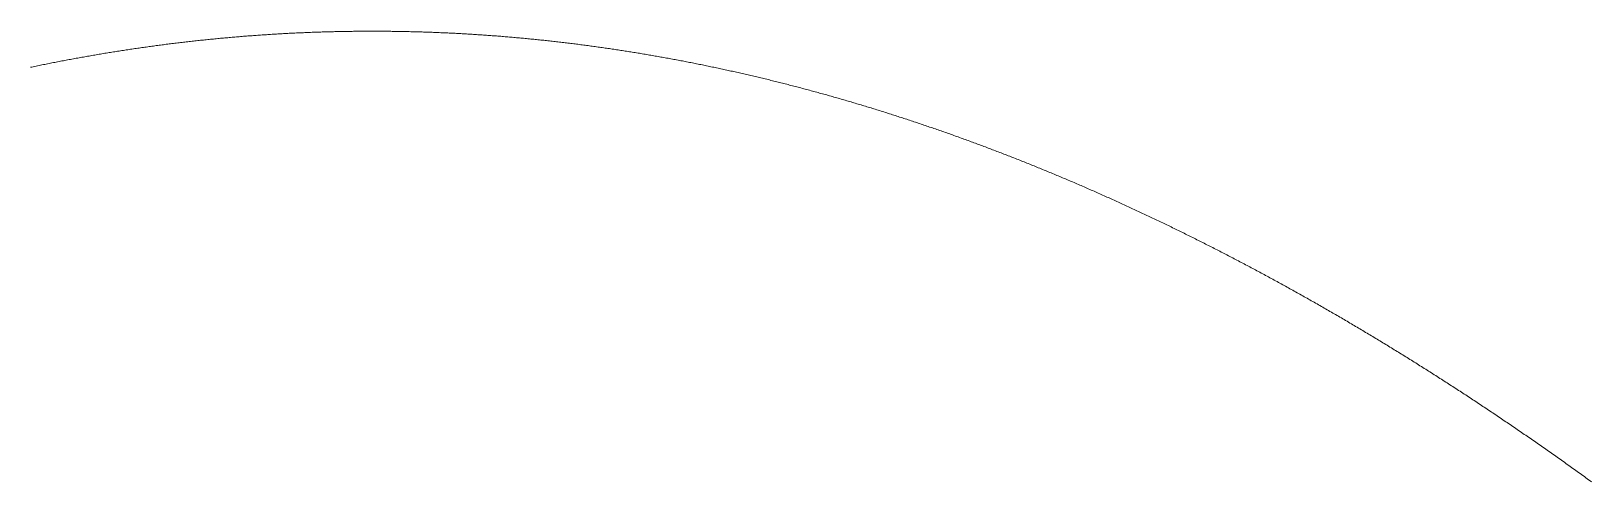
# Model space of a CAD drawing. Header units: millimetres. Extents: x 0 to 610, y 0 to 457.
# Drawn here: x 81.22 to 121.81, y 192.09 to 203.81 of the extents above; entities that cross this region are included whole.
import ezdxf

# ---------------------------------------------------------------- set-up
doc = ezdxf.new("R2010")
doc.units = ezdxf.units.MM
doc.header["$LTSCALE"] = 0.05
doc.layers.add('CUT', color=1, linetype='Continuous', lineweight=0)

msp = doc.modelspace()

# ---------------------------------------------------------------- linework, layer by layer
at = {"layer": 'CUT'}
for p, q in [((88.382, 203.775), (88.419, 203.777)), ((88.419, 203.777), (88.456, 203.778)), ((88.456, 203.778), (88.493, 203.78)), ((88.493, 203.78), (88.531, 203.781)), ((88.531, 203.781), (88.568, 203.783)), ((88.568, 203.783), (88.605, 203.784)), ((88.605, 203.784), (88.642, 203.785)), ((88.642, 203.785), (88.679, 203.787)), ((88.679, 203.787), (88.717, 203.788)), ((88.717, 203.788), (88.754, 203.789)), ((88.754, 203.789), (88.791, 203.79)), ((88.791, 203.79), (88.828, 203.791)), ((88.828, 203.791), (88.865, 203.792)), ((88.865, 203.792), (88.903, 203.793)), ((88.903, 203.793), (88.94, 203.794)), ((88.94, 203.794), (88.977, 203.795)), ((88.977, 203.795), (89.014, 203.796)), ((89.014, 203.796), (89.051, 203.797)), ((89.051, 203.797), (89.089, 203.798)), ((89.089, 203.798), (89.126, 203.799)), ((89.126, 203.799), (89.163, 203.8)), ((89.163, 203.8), (89.2, 203.801)), ((89.2, 203.801), (89.237, 203.802)), ((89.237, 203.802), (89.275, 203.802)), ((89.275, 203.802), (89.312, 203.803)), ((89.312, 203.803), (89.349, 203.804)), ((89.349, 203.804), (89.386, 203.804)), ((89.386, 203.804), (89.424, 203.805)), ((89.424, 203.805), (89.461, 203.806)), ((89.461, 203.806), (89.498, 203.806)), ((89.498, 203.806), (89.535, 203.807)), ((89.535, 203.807), (89.572, 203.807)), ((89.572, 203.807), (89.61, 203.808)), ((89.61, 203.808), (89.647, 203.808)), ((89.647, 203.808), (89.684, 203.808)), ((89.684, 203.808), (89.721, 203.809)), ((89.721, 203.809), (89.758, 203.809)), ((89.758, 203.809), (89.796, 203.809)), ((89.796, 203.809), (89.833, 203.81)), ((89.833, 203.81), (89.87, 203.81)), ((89.87, 203.81), (89.907, 203.81)), ((89.907, 203.81), (89.944, 203.81)), ((89.944, 203.81), (89.982, 203.81)), ((89.982, 203.81), (90.019, 203.81)), ((90.019, 203.81), (90.056, 203.81)), ((90.056, 203.81), (90.093, 203.81)), ((90.093, 203.81), (90.13, 203.81)), ((90.13, 203.81), (90.168, 203.81)), ((90.168, 203.81), (90.205, 203.81)), ((90.205, 203.81), (90.242, 203.81)), ((90.242, 203.81), (90.279, 203.81)), ((90.279, 203.81), (90.316, 203.81)), ((90.316, 203.81), (90.354, 203.81)), ((90.354, 203.81), (90.391, 203.809)), ((90.391, 203.809), (90.428, 203.809)), ((90.428, 203.809), (90.465, 203.809)), ((90.465, 203.809), (90.503, 203.808)), ((90.503, 203.808), (90.54, 203.808)), ((90.54, 203.808), (90.577, 203.808)), ((90.577, 203.808), (90.614, 203.807)), ((90.614, 203.807), (90.651, 203.807)), ((90.651, 203.807), (90.689, 203.806)), ((90.689, 203.806), (90.726, 203.806)), ((90.726, 203.806), (90.763, 203.805)), ((90.763, 203.805), (90.8, 203.804)), ((90.8, 203.804), (90.837, 203.804)), ((90.837, 203.804), (90.875, 203.803)), ((90.875, 203.803), (90.912, 203.802)), ((90.912, 203.802), (90.949, 203.802)), ((90.949, 203.802), (90.986, 203.801)), ((90.986, 203.801), (91.023, 203.8)), ((91.023, 203.8), (91.061, 203.799)), ((91.061, 203.799), (91.098, 203.798)), ((91.098, 203.798), (91.135, 203.797)), ((91.135, 203.797), (91.172, 203.796)), ((91.172, 203.796), (91.209, 203.795)), ((91.209, 203.795), (91.247, 203.794)), ((91.247, 203.794), (91.284, 203.793)), ((91.284, 203.793), (91.321, 203.792)), ((91.321, 203.792), (91.358, 203.791)), ((91.358, 203.791), (91.395, 203.79)), ((91.395, 203.79), (91.433, 203.789)), ((91.433, 203.789), (91.47, 203.788)), ((91.47, 203.788), (91.507, 203.787)), ((91.507, 203.787), (91.544, 203.785)), ((91.544, 203.785), (91.582, 203.784)), ((91.582, 203.784), (91.619, 203.783)), ((91.619, 203.783), (91.656, 203.781)), ((91.656, 203.781), (91.693, 203.78)), ((91.693, 203.78), (91.73, 203.778)), ((91.73, 203.778), (91.768, 203.777)), ((91.768, 203.777), (91.805, 203.775)), ((83.991, 203.368), (84.028, 203.373)), ((84.028, 203.373), (84.066, 203.378)), ((84.066, 203.378), (84.103, 203.384)), ((84.103, 203.384), (84.14, 203.389)), ((84.14, 203.389), (84.177, 203.394)), ((84.177, 203.394), (84.215, 203.399)), ((84.215, 203.399), (84.252, 203.405)), ((84.252, 203.405), (84.289, 203.41)), ((84.289, 203.41), (84.326, 203.415)), ((84.326, 203.415), (84.363, 203.42)), ((84.363, 203.42), (84.401, 203.425)), ((84.401, 203.425), (84.438, 203.43)), ((84.438, 203.43), (84.475, 203.435)), ((84.475, 203.435), (84.512, 203.44)), ((84.512, 203.44), (84.549, 203.445)), ((84.549, 203.445), (84.587, 203.45)), ((84.587, 203.45), (84.624, 203.455)), ((84.624, 203.455), (84.661, 203.459)), ((84.661, 203.459), (84.698, 203.464)), ((84.698, 203.464), (84.735, 203.469)), ((84.735, 203.469), (84.773, 203.474)), ((84.773, 203.474), (84.81, 203.478)), ((84.81, 203.478), (84.847, 203.483)), ((84.847, 203.483), (84.884, 203.488)), ((84.884, 203.488), (84.921, 203.492)), ((84.921, 203.492), (84.959, 203.497)), ((84.959, 203.497), (84.996, 203.501)), ((84.996, 203.501), (85.033, 203.506)), ((85.033, 203.506), (85.07, 203.51)), ((85.07, 203.51), (85.107, 203.515)), ((85.107, 203.515), (85.145, 203.519)), ((85.145, 203.519), (85.182, 203.523)), ((85.182, 203.523), (85.219, 203.528)), ((85.219, 203.528), (85.256, 203.532)), ((85.256, 203.532), (85.294, 203.536)), ((85.294, 203.536), (85.331, 203.541)), ((85.331, 203.541), (85.368, 203.545)), ((85.368, 203.545), (85.405, 203.549)), ((85.405, 203.549), (85.442, 203.553)), ((85.442, 203.553), (85.48, 203.557)), ((85.48, 203.557), (85.517, 203.561)), ((85.517, 203.561), (85.554, 203.565)), ((85.554, 203.565), (85.591, 203.569)), ((85.591, 203.569), (85.628, 203.573)), ((85.628, 203.573), (85.666, 203.577)), ((85.666, 203.577), (85.703, 203.581)), ((85.703, 203.581), (85.74, 203.585)), ((85.74, 203.585), (85.777, 203.589)), ((85.777, 203.589), (85.814, 203.593)), ((85.814, 203.593), (85.852, 203.596)), ((85.852, 203.596), (85.889, 203.6)), ((85.889, 203.6), (85.926, 203.604)), ((85.926, 203.604), (85.963, 203.607)), ((85.963, 203.607), (86, 203.611)), ((86, 203.611), (86.038, 203.615)), ((86.038, 203.615), (86.075, 203.618)), ((86.075, 203.618), (86.112, 203.622)), ((86.112, 203.622), (86.149, 203.625)), ((86.149, 203.625), (86.187, 203.629)), ((86.187, 203.629), (86.224, 203.632)), ((86.224, 203.632), (86.261, 203.636)), ((86.261, 203.636), (86.298, 203.639)), ((86.298, 203.639), (86.335, 203.642)), ((86.335, 203.642), (86.373, 203.646)), ((86.373, 203.646), (86.41, 203.649)), ((86.41, 203.649), (86.447, 203.652)), ((86.447, 203.652), (86.484, 203.655)), ((86.484, 203.655), (86.521, 203.659)), ((86.521, 203.659), (86.559, 203.662)), ((86.559, 203.662), (86.596, 203.665)), ((86.596, 203.665), (86.633, 203.668)), ((86.633, 203.668), (86.67, 203.671)), ((86.67, 203.671), (86.707, 203.674)), ((86.707, 203.674), (86.745, 203.677)), ((86.745, 203.677), (86.782, 203.68)), ((86.782, 203.68), (86.819, 203.683)), ((86.819, 203.683), (86.856, 203.686)), ((86.856, 203.686), (86.893, 203.689)), ((86.893, 203.689), (86.931, 203.691)), ((86.931, 203.691), (86.968, 203.694)), ((86.968, 203.694), (87.005, 203.697)), ((87.005, 203.697), (87.042, 203.7)), ((87.042, 203.7), (87.079, 203.702)), ((87.079, 203.702), (87.117, 203.705)), ((87.117, 203.705), (87.154, 203.708)), ((87.154, 203.708), (87.191, 203.71)), ((87.191, 203.71), (87.228, 203.713)), ((87.228, 203.713), (87.266, 203.715)), ((87.266, 203.715), (87.303, 203.718)), ((87.303, 203.718), (87.34, 203.72)), ((87.34, 203.72), (87.377, 203.723)), ((87.377, 203.723), (87.414, 203.725)), ((87.414, 203.725), (87.452, 203.727)), ((87.452, 203.727), (87.489, 203.73)), ((87.489, 203.73), (87.526, 203.732)), ((87.526, 203.732), (87.563, 203.734)), ((87.563, 203.734), (87.6, 203.736)), ((87.6, 203.736), (87.638, 203.739)), ((87.638, 203.739), (87.675, 203.741)), ((87.675, 203.741), (87.712, 203.743)), ((87.712, 203.743), (87.749, 203.745)), ((87.749, 203.745), (87.786, 203.747)), ((87.786, 203.747), (87.824, 203.749)), ((87.824, 203.749), (87.861, 203.751)), ((87.861, 203.751), (87.898, 203.753)), ((87.898, 203.753), (87.935, 203.755)), ((87.935, 203.755), (87.972, 203.757)), ((87.972, 203.757), (88.01, 203.759)), ((88.01, 203.759), (88.047, 203.76)), ((88.047, 203.76), (88.084, 203.762)), ((88.084, 203.762), (88.121, 203.764)), ((88.121, 203.764), (88.158, 203.766)), ((88.158, 203.766), (88.196, 203.767)), ((88.196, 203.767), (88.233, 203.769)), ((88.233, 203.769), (88.27, 203.771)), ((88.27, 203.771), (88.307, 203.772)), ((88.307, 203.772), (88.345, 203.774)), ((88.345, 203.774), (88.382, 203.775)), ((91.805, 203.775), (91.842, 203.774)), ((91.842, 203.774), (91.879, 203.772)), ((91.879, 203.772), (91.916, 203.771)), ((91.916, 203.771), (91.954, 203.769)), ((91.954, 203.769), (91.991, 203.767)), ((91.991, 203.767), (92.028, 203.766)), ((92.028, 203.766), (92.065, 203.764)), ((92.065, 203.764), (92.102, 203.762)), ((92.102, 203.762), (92.14, 203.76)), ((92.14, 203.76), (92.177, 203.759)), ((92.177, 203.759), (92.214, 203.757)), ((92.214, 203.757), (92.251, 203.755)), ((92.251, 203.755), (92.288, 203.753)), ((92.288, 203.753), (92.326, 203.751)), ((92.326, 203.751), (92.363, 203.749)), ((92.363, 203.749), (92.4, 203.747)), ((92.4, 203.747), (92.437, 203.745)), ((92.437, 203.745), (92.474, 203.743)), ((92.474, 203.743), (92.512, 203.741)), ((92.512, 203.741), (92.549, 203.739)), ((92.549, 203.739), (92.586, 203.736)), ((92.586, 203.736), (92.623, 203.734)), ((92.623, 203.734), (92.661, 203.732)), ((92.661, 203.732), (92.698, 203.73)), ((92.698, 203.73), (92.735, 203.727)), ((92.735, 203.727), (92.772, 203.725)), ((92.772, 203.725), (92.809, 203.723)), ((92.809, 203.723), (92.847, 203.72)), ((92.847, 203.72), (92.884, 203.718)), ((92.884, 203.718), (92.921, 203.715)), ((92.921, 203.715), (92.958, 203.713)), ((92.958, 203.713), (92.995, 203.71)), ((92.995, 203.71), (93.033, 203.708)), ((93.033, 203.708), (93.07, 203.705)), ((93.07, 203.705), (93.107, 203.702)), ((93.107, 203.702), (93.144, 203.7)), ((93.144, 203.7), (93.181, 203.697)), ((93.181, 203.697), (93.219, 203.694)), ((93.219, 203.694), (93.256, 203.691)), ((93.256, 203.691), (93.293, 203.689)), ((93.293, 203.689), (93.33, 203.686)), ((93.33, 203.686), (93.367, 203.683)), ((93.367, 203.683), (93.405, 203.68)), ((93.405, 203.68), (93.442, 203.677)), ((93.442, 203.677), (93.479, 203.674)), ((93.479, 203.674), (93.516, 203.671)), ((93.516, 203.671), (93.553, 203.668)), ((93.553, 203.668), (93.591, 203.665)), ((93.591, 203.665), (93.628, 203.662)), ((93.628, 203.662), (93.665, 203.659)), ((93.665, 203.659), (93.702, 203.655)), ((93.702, 203.655), (93.74, 203.652)), ((93.74, 203.652), (93.777, 203.649)), ((93.777, 203.649), (93.814, 203.646)), ((93.814, 203.646), (93.851, 203.642)), ((93.851, 203.642), (93.888, 203.639)), ((93.888, 203.639), (93.926, 203.636)), ((93.926, 203.636), (93.963, 203.632)), ((93.963, 203.632), (94, 203.629)), ((94, 203.629), (94.037, 203.625)), ((94.037, 203.625), (94.074, 203.622)), ((94.074, 203.622), (94.112, 203.618)), ((94.112, 203.618), (94.149, 203.615)), ((94.149, 203.615), (94.186, 203.611)), ((94.186, 203.611), (94.223, 203.607)), ((94.223, 203.607), (94.26, 203.604)), ((94.26, 203.604), (94.298, 203.6)), ((94.298, 203.6), (94.335, 203.596)), ((94.335, 203.596), (94.372, 203.593)), ((94.372, 203.593), (94.409, 203.589)), ((94.409, 203.589), (94.446, 203.585)), ((94.446, 203.585), (94.484, 203.581)), ((94.484, 203.581), (94.521, 203.577)), ((94.521, 203.577), (94.558, 203.573)), ((94.558, 203.573), (94.595, 203.569)), ((94.595, 203.569), (94.632, 203.565)), ((94.632, 203.565), (94.67, 203.561)), ((94.67, 203.561), (94.707, 203.557)), ((94.707, 203.557), (94.744, 203.553)), ((94.744, 203.553), (94.781, 203.549)), ((94.781, 203.549), (94.819, 203.545)), ((94.819, 203.545), (94.856, 203.541)), ((94.856, 203.541), (94.893, 203.536)), ((94.893, 203.536), (94.93, 203.532)), ((94.93, 203.532), (94.967, 203.528)), ((94.967, 203.528), (95.005, 203.523)), ((95.005, 203.523), (95.042, 203.519)), ((95.042, 203.519), (95.079, 203.515)), ((95.079, 203.515), (95.116, 203.51)), ((95.116, 203.51), (95.153, 203.506)), ((95.153, 203.506), (95.191, 203.501)), ((95.191, 203.501), (95.228, 203.497)), ((95.228, 203.497), (95.265, 203.492)), ((95.265, 203.492), (95.302, 203.488)), ((95.302, 203.488), (95.339, 203.483)), ((95.339, 203.483), (95.377, 203.478)), ((95.377, 203.478), (95.414, 203.474)), ((95.414, 203.474), (95.451, 203.469)), ((95.451, 203.469), (95.488, 203.464)), ((95.488, 203.464), (95.525, 203.459)), ((95.525, 203.459), (95.563, 203.455)), ((95.563, 203.455), (95.6, 203.45)), ((95.6, 203.45), (95.637, 203.445)), ((95.637, 203.445), (95.674, 203.44)), ((95.674, 203.44), (95.712, 203.435)), ((95.712, 203.435), (95.749, 203.43)), ((95.749, 203.43), (95.786, 203.425)), ((95.786, 203.425), (95.823, 203.42)), ((95.823, 203.42), (95.86, 203.415)), ((95.86, 203.415), (95.898, 203.41)), ((95.898, 203.41), (95.935, 203.405)), ((95.935, 203.405), (95.972, 203.399)), ((95.972, 203.399), (96.009, 203.394)), ((96.009, 203.394), (96.046, 203.389)), ((96.046, 203.389), (96.084, 203.384)), ((96.084, 203.384), (96.121, 203.378)), ((96.121, 203.378), (96.158, 203.373)), ((96.158, 203.373), (96.195, 203.368)), ((81.647, 202.963), (81.684, 202.971)), ((81.684, 202.971), (81.722, 202.978)), ((81.722, 202.978), (81.759, 202.985)), ((81.759, 202.985), (81.796, 202.993)), ((81.796, 202.993), (81.833, 203)), ((81.833, 203), (81.87, 203.007)), ((81.87, 203.007), (81.908, 203.014)), ((81.908, 203.014), (81.945, 203.022)), ((81.945, 203.022), (81.982, 203.029)), ((81.982, 203.029), (82.019, 203.036)), ((82.019, 203.036), (82.057, 203.043)), ((82.057, 203.043), (82.094, 203.05)), ((82.094, 203.05), (82.131, 203.057)), ((82.131, 203.057), (82.168, 203.064)), ((82.168, 203.064), (82.205, 203.071)), ((82.205, 203.071), (82.243, 203.078)), ((82.243, 203.078), (82.28, 203.085)), ((82.28, 203.085), (82.317, 203.092)), ((82.317, 203.092), (82.354, 203.099)), ((82.354, 203.099), (82.391, 203.106)), ((82.391, 203.106), (82.429, 203.112)), ((82.429, 203.112), (82.466, 203.119)), ((82.466, 203.119), (82.503, 203.126)), ((82.503, 203.126), (82.54, 203.133)), ((82.54, 203.133), (82.577, 203.139)), ((82.577, 203.139), (82.615, 203.146)), ((82.615, 203.146), (82.652, 203.152)), ((82.652, 203.152), (82.689, 203.159)), ((82.689, 203.159), (82.726, 203.165)), ((82.726, 203.165), (82.763, 203.172)), ((82.763, 203.172), (82.801, 203.178)), ((82.801, 203.178), (82.838, 203.185)), ((82.838, 203.185), (82.875, 203.191)), ((82.875, 203.191), (82.912, 203.198)), ((82.912, 203.198), (82.949, 203.204)), ((82.949, 203.204), (82.987, 203.21)), ((82.987, 203.21), (83.024, 203.216)), ((83.024, 203.216), (83.061, 203.223)), ((83.061, 203.223), (83.098, 203.229)), ((83.098, 203.229), (83.136, 203.235)), ((83.136, 203.235), (83.173, 203.241)), ((83.173, 203.241), (83.21, 203.247)), ((83.21, 203.247), (83.247, 203.253)), ((83.247, 203.253), (83.284, 203.259)), ((83.284, 203.259), (83.322, 203.265)), ((83.322, 203.265), (83.359, 203.271)), ((83.359, 203.271), (83.396, 203.277)), ((83.396, 203.277), (83.433, 203.283)), ((83.433, 203.283), (83.47, 203.289)), ((83.47, 203.289), (83.508, 203.295)), ((83.508, 203.295), (83.545, 203.301)), ((83.545, 203.301), (83.582, 203.306)), ((83.582, 203.306), (83.619, 203.312)), ((83.619, 203.312), (83.656, 203.318)), ((83.656, 203.318), (83.694, 203.324)), ((83.694, 203.324), (83.731, 203.329)), ((83.731, 203.329), (83.768, 203.335)), ((83.768, 203.335), (83.805, 203.34)), ((83.805, 203.34), (83.842, 203.346)), ((83.842, 203.346), (83.88, 203.351)), ((83.88, 203.351), (83.917, 203.357)), ((83.917, 203.357), (83.954, 203.362)), ((83.954, 203.362), (83.991, 203.368)), ((96.195, 203.368), (96.232, 203.362)), ((96.232, 203.362), (96.27, 203.357)), ((96.27, 203.357), (96.307, 203.351)), ((96.307, 203.351), (96.344, 203.346)), ((96.344, 203.346), (96.381, 203.34)), ((96.381, 203.34), (96.418, 203.335)), ((96.418, 203.335), (96.456, 203.329)), ((96.456, 203.329), (96.493, 203.324)), ((96.493, 203.324), (96.53, 203.318)), ((96.53, 203.318), (96.567, 203.312)), ((96.567, 203.312), (96.604, 203.306)), ((96.604, 203.306), (96.642, 203.301)), ((96.642, 203.301), (96.679, 203.295)), ((96.679, 203.295), (96.716, 203.289)), ((96.716, 203.289), (96.753, 203.283)), ((96.753, 203.283), (96.791, 203.277)), ((96.791, 203.277), (96.828, 203.271)), ((96.828, 203.271), (96.865, 203.265)), ((96.865, 203.265), (96.902, 203.259)), ((96.902, 203.259), (96.939, 203.253)), ((96.939, 203.253), (96.977, 203.247)), ((96.977, 203.247), (97.014, 203.241)), ((97.014, 203.241), (97.051, 203.235)), ((97.051, 203.235), (97.088, 203.229)), ((97.088, 203.229), (97.125, 203.223)), ((97.125, 203.223), (97.163, 203.216)), ((97.163, 203.216), (97.2, 203.21)), ((97.2, 203.21), (97.237, 203.204)), ((97.237, 203.204), (97.274, 203.198)), ((97.274, 203.198), (97.311, 203.191)), ((97.311, 203.191), (97.349, 203.185)), ((97.349, 203.185), (97.386, 203.178)), ((97.386, 203.178), (97.423, 203.172)), ((97.423, 203.172), (97.46, 203.165)), ((97.46, 203.165), (97.497, 203.159)), ((97.497, 203.159), (97.535, 203.152)), ((97.535, 203.152), (97.572, 203.146)), ((97.572, 203.146), (97.609, 203.139)), ((97.609, 203.139), (97.646, 203.133)), ((97.646, 203.133), (97.683, 203.126)), ((97.683, 203.126), (97.721, 203.119)), ((97.721, 203.119), (97.758, 203.112)), ((97.758, 203.112), (97.795, 203.106)), ((97.795, 203.106), (97.832, 203.099)), ((97.832, 203.099), (97.87, 203.092)), ((97.87, 203.092), (97.907, 203.085)), ((97.907, 203.085), (97.944, 203.078)), ((97.944, 203.078), (97.981, 203.071)), ((97.981, 203.071), (98.018, 203.064)), ((98.018, 203.064), (98.056, 203.057)), ((98.056, 203.057), (98.093, 203.05)), ((98.093, 203.05), (98.13, 203.043)), ((98.13, 203.043), (98.167, 203.036)), ((98.167, 203.036), (98.204, 203.029)), ((98.204, 203.029), (98.242, 203.022)), ((98.242, 203.022), (98.279, 203.014)), ((98.279, 203.014), (98.316, 203.007)), ((98.316, 203.007), (98.353, 203)), ((98.353, 203), (98.39, 202.993)), ((98.39, 202.993), (98.428, 202.985)), ((98.428, 202.985), (98.465, 202.978)), ((98.465, 202.978), (98.502, 202.971)), ((98.502, 202.971), (98.539, 202.963)), ((81.201, 202.871), (81.238, 202.879)), ((81.238, 202.879), (81.275, 202.887)), ((81.275, 202.887), (81.312, 202.895)), ((81.312, 202.895), (81.35, 202.902)), ((81.35, 202.902), (81.387, 202.91)), ((81.387, 202.91), (81.424, 202.918)), ((81.424, 202.918), (81.461, 202.925)), ((81.461, 202.925), (81.498, 202.933)), ((81.498, 202.933), (81.536, 202.941)), ((81.536, 202.941), (81.573, 202.948)), ((81.573, 202.948), (81.61, 202.956)), ((81.61, 202.956), (81.647, 202.963)), ((98.539, 202.963), (98.576, 202.956)), ((98.576, 202.956), (98.614, 202.948)), ((98.614, 202.948), (98.651, 202.941)), ((98.651, 202.941), (98.688, 202.933)), ((98.688, 202.933), (98.725, 202.925)), ((98.725, 202.925), (98.762, 202.918)), ((98.762, 202.918), (98.8, 202.91)), ((98.8, 202.91), (98.837, 202.902)), ((98.837, 202.902), (98.874, 202.895)), ((98.874, 202.895), (98.911, 202.887)), ((98.911, 202.887), (98.949, 202.879)), ((98.949, 202.879), (98.986, 202.871)), ((98.986, 202.871), (99.023, 202.863)), ((99.023, 202.863), (99.06, 202.856)), ((99.06, 202.856), (99.097, 202.848)), ((99.097, 202.848), (99.135, 202.84)), ((99.135, 202.84), (99.172, 202.832)), ((99.172, 202.832), (99.209, 202.824)), ((99.209, 202.824), (99.246, 202.816)), ((99.246, 202.816), (99.283, 202.808)), ((99.283, 202.808), (99.321, 202.799)), ((99.321, 202.799), (99.358, 202.791)), ((99.358, 202.791), (99.395, 202.783)), ((99.395, 202.783), (99.432, 202.775)), ((99.432, 202.775), (99.469, 202.767)), ((99.469, 202.767), (99.507, 202.758)), ((99.507, 202.758), (99.544, 202.75)), ((99.544, 202.75), (99.581, 202.742)), ((99.581, 202.742), (99.618, 202.733)), ((99.618, 202.733), (99.655, 202.725)), ((99.655, 202.725), (99.693, 202.716)), ((99.693, 202.716), (99.73, 202.708)), ((99.73, 202.708), (99.767, 202.699)), ((99.767, 202.699), (99.804, 202.691)), ((99.804, 202.691), (99.841, 202.682)), ((99.841, 202.682), (99.879, 202.674)), ((99.879, 202.674), (99.916, 202.665)), ((99.916, 202.665), (99.953, 202.656)), ((99.953, 202.656), (99.99, 202.648)), ((99.99, 202.648), (100.028, 202.639)), ((100.028, 202.639), (100.065, 202.63)), ((100.065, 202.63), (100.102, 202.621)), ((100.102, 202.621), (100.139, 202.613)), ((100.139, 202.613), (100.176, 202.604)), ((100.176, 202.604), (100.214, 202.595)), ((100.214, 202.595), (100.251, 202.586)), ((100.251, 202.586), (100.288, 202.577)), ((100.288, 202.577), (100.325, 202.568)), ((100.325, 202.568), (100.362, 202.559)), ((100.362, 202.559), (100.4, 202.55)), ((100.4, 202.55), (100.437, 202.541)), ((100.437, 202.541), (100.474, 202.532)), ((100.474, 202.532), (100.511, 202.523)), ((100.511, 202.523), (100.548, 202.513)), ((100.548, 202.513), (100.586, 202.504)), ((100.586, 202.504), (100.623, 202.495)), ((100.623, 202.495), (100.66, 202.486)), ((100.66, 202.486), (100.697, 202.476)), ((100.697, 202.476), (100.734, 202.467)), ((100.734, 202.467), (100.772, 202.458)), ((100.772, 202.458), (100.809, 202.448)), ((100.809, 202.448), (100.846, 202.439)), ((100.846, 202.439), (100.883, 202.429)), ((100.883, 202.429), (100.92, 202.42)), ((100.92, 202.42), (100.958, 202.41)), ((100.958, 202.41), (100.995, 202.401)), ((100.995, 202.401), (101.032, 202.391)), ((101.032, 202.391), (101.069, 202.381)), ((101.069, 202.381), (101.107, 202.372)), ((101.107, 202.372), (101.144, 202.362)), ((101.144, 202.362), (101.181, 202.352)), ((101.181, 202.352), (101.218, 202.342)), ((101.218, 202.342), (101.255, 202.333)), ((101.255, 202.333), (101.293, 202.323)), ((101.293, 202.323), (101.33, 202.313)), ((101.33, 202.313), (101.367, 202.303)), ((101.367, 202.303), (101.404, 202.293)), ((101.404, 202.293), (101.441, 202.283)), ((101.441, 202.283), (101.479, 202.273)), ((101.479, 202.273), (101.516, 202.263)), ((101.516, 202.263), (101.553, 202.253)), ((101.553, 202.253), (101.59, 202.243)), ((101.59, 202.243), (101.627, 202.233)), ((101.627, 202.233), (101.665, 202.223)), ((101.665, 202.223), (101.702, 202.212)), ((101.702, 202.212), (101.739, 202.202)), ((101.739, 202.202), (101.776, 202.192)), ((101.776, 202.192), (101.813, 202.182)), ((101.813, 202.182), (101.851, 202.171)), ((101.851, 202.171), (101.888, 202.161)), ((101.888, 202.161), (101.925, 202.151)), ((101.925, 202.151), (101.962, 202.14)), ((101.962, 202.14), (101.999, 202.13)), ((101.999, 202.13), (102.037, 202.119)), ((102.037, 202.119), (102.074, 202.109)), ((102.074, 202.109), (102.111, 202.098)), ((102.111, 202.098), (102.148, 202.088)), ((102.148, 202.088), (102.186, 202.077)), ((102.186, 202.077), (102.223, 202.066)), ((102.223, 202.066), (102.26, 202.056)), ((102.26, 202.056), (102.297, 202.045)), ((102.297, 202.045), (102.334, 202.034)), ((102.334, 202.034), (102.372, 202.023)), ((102.372, 202.023), (102.409, 202.013)), ((102.409, 202.013), (102.446, 202.002)), ((102.446, 202.002), (102.483, 201.991)), ((102.483, 201.991), (102.52, 201.98)), ((102.52, 201.98), (102.558, 201.969)), ((102.558, 201.969), (102.595, 201.958)), ((102.595, 201.958), (102.632, 201.947)), ((102.632, 201.947), (102.669, 201.936)), ((102.669, 201.936), (102.706, 201.925)), ((102.706, 201.925), (102.744, 201.914)), ((102.744, 201.914), (102.781, 201.903)), ((102.781, 201.903), (102.818, 201.892)), ((102.818, 201.892), (102.855, 201.88)), ((102.855, 201.88), (102.892, 201.869)), ((102.892, 201.869), (102.93, 201.858)), ((102.93, 201.858), (102.967, 201.847)), ((102.967, 201.847), (103.004, 201.835)), ((103.004, 201.835), (103.041, 201.824)), ((103.041, 201.824), (103.078, 201.813)), ((103.078, 201.813), (103.116, 201.801)), ((103.116, 201.801), (103.153, 201.79)), ((103.153, 201.79), (103.19, 201.778)), ((103.19, 201.778), (103.227, 201.767)), ((103.227, 201.767), (103.265, 201.755)), ((103.265, 201.755), (103.302, 201.744)), ((103.302, 201.744), (103.339, 201.732)), ((103.339, 201.732), (103.376, 201.72)), ((103.376, 201.72), (103.413, 201.709)), ((103.413, 201.709), (103.451, 201.697)), ((103.451, 201.697), (103.488, 201.685)), ((103.488, 201.685), (103.525, 201.673)), ((103.525, 201.673), (103.562, 201.662)), ((103.562, 201.662), (103.599, 201.65)), ((103.599, 201.65), (103.637, 201.638)), ((103.637, 201.638), (103.674, 201.626)), ((103.674, 201.626), (103.711, 201.614)), ((103.711, 201.614), (103.748, 201.602)), ((103.748, 201.602), (103.785, 201.59)), ((103.785, 201.59), (103.823, 201.578)), ((103.823, 201.578), (103.86, 201.566)), ((103.86, 201.566), (103.897, 201.554)), ((103.897, 201.554), (103.934, 201.542)), ((103.934, 201.542), (103.971, 201.53)), ((103.971, 201.53), (104.009, 201.518)), ((104.009, 201.518), (104.046, 201.505)), ((104.046, 201.505), (104.083, 201.493)), ((104.083, 201.493), (104.12, 201.481)), ((104.12, 201.481), (104.157, 201.468)), ((104.157, 201.468), (104.195, 201.456)), ((104.195, 201.456), (104.232, 201.444)), ((104.232, 201.444), (104.269, 201.431)), ((104.269, 201.431), (104.306, 201.419)), ((104.306, 201.419), (104.344, 201.406)), ((104.344, 201.406), (104.381, 201.394)), ((104.381, 201.394), (104.418, 201.381)), ((104.418, 201.381), (104.455, 201.369)), ((104.455, 201.369), (104.492, 201.356)), ((104.492, 201.356), (104.53, 201.344)), ((104.53, 201.344), (104.567, 201.331)), ((104.567, 201.331), (104.604, 201.318)), ((104.604, 201.318), (104.641, 201.305)), ((104.641, 201.305), (104.678, 201.293)), ((104.678, 201.293), (104.716, 201.28)), ((104.716, 201.28), (104.753, 201.267)), ((104.753, 201.267), (104.79, 201.254)), ((104.79, 201.254), (104.827, 201.241)), ((104.827, 201.241), (104.864, 201.228)), ((104.864, 201.228), (104.902, 201.215)), ((104.902, 201.215), (104.939, 201.202)), ((104.939, 201.202), (104.976, 201.189)), ((104.976, 201.189), (105.013, 201.176)), ((105.013, 201.176), (105.05, 201.163)), ((105.05, 201.163), (105.088, 201.15)), ((105.088, 201.15), (105.125, 201.137)), ((105.125, 201.137), (105.162, 201.124)), ((105.162, 201.124), (105.199, 201.111)), ((105.199, 201.111), (105.237, 201.097)), ((105.237, 201.097), (105.274, 201.084)), ((105.274, 201.084), (105.311, 201.071)), ((105.311, 201.071), (105.348, 201.058)), ((105.348, 201.058), (105.385, 201.044)), ((105.385, 201.044), (105.423, 201.031)), ((105.423, 201.031), (105.46, 201.017)), ((105.46, 201.017), (105.497, 201.004)), ((105.497, 201.004), (105.534, 200.99)), ((105.534, 200.99), (105.571, 200.977)), ((105.571, 200.977), (105.609, 200.963)), ((105.609, 200.963), (105.646, 200.95)), ((105.646, 200.95), (105.683, 200.936)), ((105.683, 200.936), (105.72, 200.922)), ((105.72, 200.922), (105.757, 200.909)), ((105.757, 200.909), (105.795, 200.895)), ((105.795, 200.895), (105.832, 200.881)), ((105.832, 200.881), (105.869, 200.867)), ((105.869, 200.867), (105.906, 200.854)), ((105.906, 200.854), (105.943, 200.84)), ((105.943, 200.84), (105.981, 200.826)), ((105.981, 200.826), (106.018, 200.812)), ((106.018, 200.812), (106.055, 200.798)), ((106.055, 200.798), (106.092, 200.784)), ((106.092, 200.784), (106.129, 200.77)), ((106.129, 200.77), (106.167, 200.756)), ((106.167, 200.756), (106.204, 200.742)), ((106.204, 200.742), (106.241, 200.728)), ((106.241, 200.728), (106.278, 200.714)), ((106.278, 200.714), (106.316, 200.7)), ((106.316, 200.7), (106.353, 200.685)), ((106.353, 200.685), (106.39, 200.671)), ((106.39, 200.671), (106.427, 200.657)), ((106.427, 200.657), (106.464, 200.643)), ((106.464, 200.643), (106.502, 200.628)), ((106.502, 200.628), (106.539, 200.614)), ((106.539, 200.614), (106.576, 200.599)), ((106.576, 200.599), (106.613, 200.585)), ((106.613, 200.585), (106.65, 200.571)), ((106.65, 200.571), (106.688, 200.556)), ((106.688, 200.556), (106.725, 200.542)), ((106.725, 200.542), (106.762, 200.527)), ((106.762, 200.527), (106.799, 200.513)), ((106.799, 200.513), (106.836, 200.498)), ((106.836, 200.498), (106.874, 200.483)), ((106.874, 200.483), (106.911, 200.469)), ((106.911, 200.469), (106.948, 200.454)), ((106.948, 200.454), (106.985, 200.439)), ((106.985, 200.439), (107.022, 200.424)), ((107.022, 200.424), (107.06, 200.41)), ((107.06, 200.41), (107.097, 200.395)), ((107.097, 200.395), (107.134, 200.38)), ((107.134, 200.38), (107.171, 200.365)), ((107.171, 200.365), (107.208, 200.35)), ((107.208, 200.35), (107.246, 200.335)), ((107.246, 200.335), (107.283, 200.32)), ((107.283, 200.32), (107.32, 200.305)), ((107.32, 200.305), (107.357, 200.29)), ((107.357, 200.29), (107.395, 200.275)), ((107.395, 200.275), (107.432, 200.26)), ((107.432, 200.26), (107.469, 200.245)), ((107.469, 200.245), (107.506, 200.23)), ((107.506, 200.23), (107.543, 200.214)), ((107.543, 200.214), (107.581, 200.199)), ((107.581, 200.199), (107.618, 200.184)), ((107.618, 200.184), (107.655, 200.168)), ((107.655, 200.168), (107.692, 200.153)), ((107.692, 200.153), (107.729, 200.138)), ((107.729, 200.138), (107.767, 200.122)), ((107.767, 200.122), (107.804, 200.107)), ((107.804, 200.107), (107.841, 200.091)), ((107.841, 200.091), (107.878, 200.076)), ((107.878, 200.076), (107.915, 200.06)), ((107.915, 200.06), (107.953, 200.045)), ((107.953, 200.045), (107.99, 200.029)), ((107.99, 200.029), (108.027, 200.014)), ((108.027, 200.014), (108.064, 199.998)), ((108.064, 199.998), (108.101, 199.982)), ((108.101, 199.982), (108.139, 199.967)), ((108.139, 199.967), (108.176, 199.951)), ((108.176, 199.951), (108.213, 199.935)), ((108.213, 199.935), (108.25, 199.919)), ((108.25, 199.919), (108.287, 199.903)), ((108.287, 199.903), (108.325, 199.888)), ((108.325, 199.888), (108.362, 199.872)), ((108.362, 199.872), (108.399, 199.856)), ((108.399, 199.856), (108.436, 199.84)), ((108.436, 199.84), (108.474, 199.824)), ((108.474, 199.824), (108.511, 199.808)), ((108.511, 199.808), (108.548, 199.792)), ((108.548, 199.792), (108.585, 199.776)), ((108.585, 199.776), (108.622, 199.759)), ((108.622, 199.759), (108.66, 199.743)), ((108.66, 199.743), (108.697, 199.727)), ((108.697, 199.727), (108.734, 199.711)), ((108.734, 199.711), (108.771, 199.695)), ((108.771, 199.695), (108.808, 199.678)), ((108.808, 199.678), (108.846, 199.662)), ((108.846, 199.662), (108.883, 199.646)), ((108.883, 199.646), (108.92, 199.629)), ((108.92, 199.629), (108.957, 199.613)), ((108.957, 199.613), (108.994, 199.596)), ((108.994, 199.596), (109.032, 199.58)), ((109.032, 199.58), (109.069, 199.564)), ((109.069, 199.564), (109.106, 199.547)), ((109.106, 199.547), (109.143, 199.53)), ((109.143, 199.53), (109.18, 199.514)), ((109.18, 199.514), (109.218, 199.497)), ((109.218, 199.497), (109.255, 199.481)), ((109.255, 199.481), (109.292, 199.464)), ((109.292, 199.464), (109.329, 199.447)), ((109.329, 199.447), (109.366, 199.43)), ((109.366, 199.43), (109.404, 199.414)), ((109.404, 199.414), (109.441, 199.397)), ((109.441, 199.397), (109.478, 199.38)), ((109.478, 199.38), (109.515, 199.363)), ((109.515, 199.363), (109.553, 199.346)), ((109.553, 199.346), (109.59, 199.329)), ((109.59, 199.329), (109.627, 199.312)), ((109.627, 199.312), (109.664, 199.295)), ((109.664, 199.295), (109.701, 199.278)), ((109.701, 199.278), (109.739, 199.261)), ((109.739, 199.261), (109.776, 199.244)), ((109.776, 199.244), (109.813, 199.227)), ((109.813, 199.227), (109.85, 199.21)), ((109.85, 199.21), (109.887, 199.193)), ((109.887, 199.193), (109.925, 199.175)), ((109.925, 199.175), (109.962, 199.158)), ((109.962, 199.158), (109.999, 199.141)), ((109.999, 199.141), (110.036, 199.123)), ((110.036, 199.123), (110.073, 199.106)), ((110.073, 199.106), (110.111, 199.089)), ((110.111, 199.089), (110.148, 199.071)), ((110.148, 199.071), (110.185, 199.054)), ((110.185, 199.054), (110.222, 199.036)), ((110.222, 199.036), (110.259, 199.019)), ((110.259, 199.019), (110.297, 199.001)), ((110.297, 199.001), (110.334, 198.984)), ((110.334, 198.984), (110.371, 198.966)), ((110.371, 198.966), (110.408, 198.949)), ((110.408, 198.949), (110.445, 198.931)), ((110.445, 198.931), (110.483, 198.913)), ((110.483, 198.913), (110.52, 198.895)), ((110.52, 198.895), (110.557, 198.878)), ((110.557, 198.878), (110.594, 198.86)), ((110.594, 198.86), (110.632, 198.842)), ((110.632, 198.842), (110.669, 198.824)), ((110.669, 198.824), (110.706, 198.806)), ((110.706, 198.806), (110.743, 198.788)), ((110.743, 198.788), (110.78, 198.771)), ((110.78, 198.771), (110.818, 198.753)), ((110.818, 198.753), (110.855, 198.735)), ((110.855, 198.735), (110.892, 198.717)), ((110.892, 198.717), (110.929, 198.698)), ((110.929, 198.698), (110.966, 198.68)), ((110.966, 198.68), (111.004, 198.662)), ((111.004, 198.662), (111.041, 198.644)), ((111.041, 198.644), (111.078, 198.626)), ((111.078, 198.626), (111.115, 198.608)), ((111.115, 198.608), (111.152, 198.589)), ((111.152, 198.589), (111.19, 198.571)), ((111.19, 198.571), (111.227, 198.553)), ((111.227, 198.553), (111.264, 198.534)), ((111.264, 198.534), (111.301, 198.516)), ((111.301, 198.516), (111.338, 198.498)), ((111.338, 198.498), (111.376, 198.479)), ((111.376, 198.479), (111.413, 198.461)), ((111.413, 198.461), (111.45, 198.442)), ((111.45, 198.442), (111.487, 198.424)), ((111.487, 198.424), (111.524, 198.405)), ((111.524, 198.405), (111.562, 198.387)), ((111.562, 198.387), (111.599, 198.368)), ((111.599, 198.368), (111.636, 198.349)), ((111.636, 198.349), (111.673, 198.331)), ((111.673, 198.331), (111.711, 198.312)), ((111.711, 198.312), (111.748, 198.293)), ((111.748, 198.293), (111.785, 198.274)), ((111.785, 198.274), (111.822, 198.256)), ((111.822, 198.256), (111.859, 198.237)), ((111.859, 198.237), (111.897, 198.218)), ((111.897, 198.218), (111.934, 198.199)), ((111.934, 198.199), (111.971, 198.18)), ((111.971, 198.18), (112.008, 198.161)), ((112.008, 198.161), (112.045, 198.142)), ((112.045, 198.142), (112.083, 198.123)), ((112.083, 198.123), (112.12, 198.104)), ((112.12, 198.104), (112.157, 198.085)), ((112.157, 198.085), (112.194, 198.066)), ((112.194, 198.066), (112.231, 198.047)), ((112.231, 198.047), (112.269, 198.027)), ((112.269, 198.027), (112.306, 198.008)), ((112.306, 198.008), (112.343, 197.989)), ((112.343, 197.989), (112.38, 197.97)), ((112.38, 197.97), (112.417, 197.95)), ((112.417, 197.95), (112.455, 197.931)), ((112.455, 197.931), (112.492, 197.912)), ((112.492, 197.912), (112.529, 197.892)), ((112.529, 197.892), (112.566, 197.873)), ((112.566, 197.873), (112.603, 197.853)), ((112.603, 197.853), (112.641, 197.834)), ((112.641, 197.834), (112.678, 197.814)), ((112.678, 197.814), (112.715, 197.795)), ((112.715, 197.795), (112.752, 197.775)), ((112.752, 197.775), (112.79, 197.756)), ((112.79, 197.756), (112.827, 197.736)), ((112.827, 197.736), (112.864, 197.716)), ((112.864, 197.716), (112.901, 197.697)), ((112.901, 197.697), (112.938, 197.677)), ((112.938, 197.677), (112.976, 197.657)), ((112.976, 197.657), (113.013, 197.637)), ((113.013, 197.637), (113.05, 197.617)), ((113.05, 197.617), (113.087, 197.598)), ((113.087, 197.598), (113.124, 197.578)), ((113.124, 197.578), (113.162, 197.558)), ((113.162, 197.558), (113.199, 197.538)), ((113.199, 197.538), (113.236, 197.518)), ((113.236, 197.518), (113.273, 197.498)), ((113.273, 197.498), (113.31, 197.478)), ((113.31, 197.478), (113.348, 197.458)), ((113.348, 197.458), (113.385, 197.438)), ((113.385, 197.438), (113.422, 197.417)), ((113.422, 197.417), (113.459, 197.397)), ((113.459, 197.397), (113.496, 197.377)), ((113.496, 197.377), (113.534, 197.357)), ((113.534, 197.357), (113.571, 197.337)), ((113.571, 197.337), (113.608, 197.316)), ((113.608, 197.316), (113.645, 197.296)), ((113.645, 197.296), (113.682, 197.276)), ((113.682, 197.276), (113.72, 197.255)), ((113.72, 197.255), (113.757, 197.235)), ((113.757, 197.235), (113.794, 197.214)), ((113.794, 197.214), (113.831, 197.194)), ((113.831, 197.194), (113.869, 197.173)), ((113.869, 197.173), (113.906, 197.153)), ((113.906, 197.153), (113.943, 197.132)), ((113.943, 197.132), (113.98, 197.112)), ((113.98, 197.112), (114.017, 197.091)), ((114.017, 197.091), (114.055, 197.07)), ((114.055, 197.07), (114.092, 197.05)), ((114.092, 197.05), (114.129, 197.029)), ((114.129, 197.029), (114.166, 197.008)), ((114.166, 197.008), (114.203, 196.987)), ((114.203, 196.987), (114.241, 196.967)), ((114.241, 196.967), (114.278, 196.946)), ((114.278, 196.946), (114.315, 196.925)), ((114.315, 196.925), (114.352, 196.904)), ((114.352, 196.904), (114.389, 196.883)), ((114.389, 196.883), (114.427, 196.862)), ((114.427, 196.862), (114.464, 196.841)), ((114.464, 196.841), (114.501, 196.82)), ((114.501, 196.82), (114.538, 196.799)), ((114.538, 196.799), (114.575, 196.778)), ((114.575, 196.778), (114.613, 196.757)), ((114.613, 196.757), (114.65, 196.736)), ((114.65, 196.736), (114.687, 196.714)), ((114.687, 196.714), (114.724, 196.693)), ((114.724, 196.693), (114.762, 196.672)), ((114.762, 196.672), (114.799, 196.651)), ((114.799, 196.651), (114.836, 196.629)), ((114.836, 196.629), (114.873, 196.608)), ((114.873, 196.608), (114.91, 196.587)), ((114.91, 196.587), (114.948, 196.565)), ((114.948, 196.565), (114.985, 196.544)), ((114.985, 196.544), (115.022, 196.522)), ((115.022, 196.522), (115.059, 196.501)), ((115.059, 196.501), (115.096, 196.479)), ((115.096, 196.479), (115.134, 196.458)), ((115.134, 196.458), (115.171, 196.436)), ((115.171, 196.436), (115.208, 196.415)), ((115.208, 196.415), (115.245, 196.393)), ((115.245, 196.393), (115.282, 196.371)), ((115.282, 196.371), (115.32, 196.35)), ((115.32, 196.35), (115.357, 196.328)), ((115.357, 196.328), (115.394, 196.306)), ((115.394, 196.306), (115.431, 196.284)), ((115.431, 196.284), (115.468, 196.263)), ((115.468, 196.263), (115.506, 196.241)), ((115.506, 196.241), (115.543, 196.219)), ((115.543, 196.219), (115.58, 196.197)), ((115.58, 196.197), (115.617, 196.175)), ((115.617, 196.175), (115.654, 196.153)), ((115.654, 196.153), (115.692, 196.131)), ((115.692, 196.131), (115.729, 196.109)), ((115.729, 196.109), (115.766, 196.087)), ((115.766, 196.087), (115.803, 196.065)), ((115.803, 196.065), (115.841, 196.043)), ((115.841, 196.043), (115.878, 196.02)), ((115.878, 196.02), (115.915, 195.998)), ((115.915, 195.998), (115.952, 195.976)), ((115.952, 195.976), (115.989, 195.954)), ((115.989, 195.954), (116.027, 195.932)), ((116.027, 195.932), (116.064, 195.909)), ((116.064, 195.909), (116.101, 195.887)), ((116.101, 195.887), (116.138, 195.865)), ((116.138, 195.865), (116.175, 195.842)), ((116.175, 195.842), (116.213, 195.82)), ((116.213, 195.82), (116.25, 195.797)), ((116.25, 195.797), (116.287, 195.775)), ((116.287, 195.775), (116.324, 195.752)), ((116.324, 195.752), (116.361, 195.73)), ((116.361, 195.73), (116.399, 195.707)), ((116.399, 195.707), (116.436, 195.684)), ((116.436, 195.684), (116.473, 195.662)), ((116.473, 195.662), (116.51, 195.639)), ((116.51, 195.639), (116.547, 195.616)), ((116.547, 195.616), (116.585, 195.594)), ((116.585, 195.594), (116.622, 195.571)), ((116.622, 195.571), (116.659, 195.548)), ((116.659, 195.548), (116.696, 195.525)), ((116.696, 195.525), (116.733, 195.502)), ((116.733, 195.502), (116.771, 195.48)), ((116.771, 195.48), (116.808, 195.457)), ((116.808, 195.457), (116.845, 195.434)), ((116.845, 195.434), (116.882, 195.411)), ((116.882, 195.411), (116.92, 195.388)), ((116.92, 195.388), (116.957, 195.365)), ((116.957, 195.365), (116.994, 195.342)), ((116.994, 195.342), (117.031, 195.319)), ((117.031, 195.319), (117.068, 195.295)), ((117.068, 195.295), (117.106, 195.272)), ((117.106, 195.272), (117.143, 195.249)), ((117.143, 195.249), (117.18, 195.226)), ((117.18, 195.226), (117.217, 195.203)), ((117.217, 195.203), (117.254, 195.179)), ((117.254, 195.179), (117.292, 195.156)), ((117.292, 195.156), (117.329, 195.133)), ((117.329, 195.133), (117.366, 195.109)), ((117.366, 195.109), (117.403, 195.086)), ((117.403, 195.086), (117.44, 195.062)), ((117.44, 195.062), (117.478, 195.039)), ((117.478, 195.039), (117.515, 195.016)), ((117.515, 195.016), (117.552, 194.992)), ((117.552, 194.992), (117.589, 194.968)), ((117.589, 194.968), (117.626, 194.945)), ((117.626, 194.945), (117.664, 194.921)), ((117.664, 194.921), (117.701, 194.898)), ((117.701, 194.898), (117.738, 194.874)), ((117.738, 194.874), (117.775, 194.85)), ((117.775, 194.85), (117.812, 194.827)), ((117.812, 194.827), (117.85, 194.803)), ((117.85, 194.803), (117.887, 194.779)), ((117.887, 194.779), (117.924, 194.755)), ((117.924, 194.755), (117.961, 194.731)), ((117.961, 194.731), (117.999, 194.707)), ((117.999, 194.707), (118.036, 194.684)), ((118.036, 194.684), (118.073, 194.66)), ((118.073, 194.66), (118.11, 194.636)), ((118.11, 194.636), (118.147, 194.612)), ((118.147, 194.612), (118.185, 194.588)), ((118.185, 194.588), (118.222, 194.564)), ((118.222, 194.564), (118.259, 194.539)), ((118.259, 194.539), (118.296, 194.515)), ((118.296, 194.515), (118.333, 194.491)), ((118.333, 194.491), (118.371, 194.467)), ((118.371, 194.467), (118.408, 194.443)), ((118.408, 194.443), (118.445, 194.419)), ((118.445, 194.419), (118.482, 194.394)), ((118.482, 194.394), (118.519, 194.37)), ((118.519, 194.37), (118.557, 194.346)), ((118.557, 194.346), (118.594, 194.321)), ((118.594, 194.321), (118.631, 194.297)), ((118.631, 194.297), (118.668, 194.272)), ((118.668, 194.272), (118.705, 194.248)), ((118.705, 194.248), (118.743, 194.224)), ((118.743, 194.224), (118.78, 194.199)), ((118.78, 194.199), (118.817, 194.174)), ((118.817, 194.174), (118.854, 194.15)), ((118.854, 194.15), (118.891, 194.125)), ((118.891, 194.125), (118.929, 194.101)), ((118.929, 194.101), (118.966, 194.076)), ((118.966, 194.076), (119.003, 194.051)), ((119.003, 194.051), (119.04, 194.027)), ((119.04, 194.027), (119.078, 194.002)), ((119.078, 194.002), (119.115, 193.977)), ((119.115, 193.977), (119.152, 193.952)), ((119.152, 193.952), (119.189, 193.927)), ((119.189, 193.927), (119.226, 193.903)), ((119.226, 193.903), (119.264, 193.878)), ((119.264, 193.878), (119.301, 193.853)), ((119.301, 193.853), (119.338, 193.828)), ((119.338, 193.828), (119.375, 193.803)), ((119.375, 193.803), (119.412, 193.778)), ((119.412, 193.778), (119.45, 193.753)), ((119.45, 193.753), (119.487, 193.728)), ((119.487, 193.728), (119.524, 193.703)), ((119.524, 193.703), (119.561, 193.677)), ((119.561, 193.677), (119.598, 193.652)), ((119.598, 193.652), (119.636, 193.627)), ((119.636, 193.627), (119.673, 193.602)), ((119.673, 193.602), (119.71, 193.577)), ((119.71, 193.577), (119.747, 193.551)), ((119.747, 193.551), (119.784, 193.526)), ((119.784, 193.526), (119.822, 193.501)), ((119.822, 193.501), (119.859, 193.475)), ((119.859, 193.475), (119.896, 193.45)), ((119.896, 193.45), (119.933, 193.424)), ((119.933, 193.424), (119.97, 193.399)), ((119.97, 193.399), (120.008, 193.373)), ((120.008, 193.373), (120.045, 193.348)), ((120.045, 193.348), (120.082, 193.322)), ((120.082, 193.322), (120.119, 193.297)), ((120.119, 193.297), (120.157, 193.271)), ((120.157, 193.271), (120.194, 193.246)), ((120.194, 193.246), (120.231, 193.22)), ((120.231, 193.22), (120.268, 193.194)), ((120.268, 193.194), (120.305, 193.168)), ((120.305, 193.168), (120.343, 193.143)), ((120.343, 193.143), (120.38, 193.117)), ((120.38, 193.117), (120.417, 193.091)), ((120.417, 193.091), (120.454, 193.065)), ((120.454, 193.065), (120.491, 193.039)), ((120.491, 193.039), (120.529, 193.013)), ((120.529, 193.013), (120.566, 192.987)), ((120.566, 192.987), (120.603, 192.961)), ((120.603, 192.961), (120.64, 192.935)), ((120.64, 192.935), (120.677, 192.909)), ((120.677, 192.909), (120.715, 192.883)), ((120.715, 192.883), (120.752, 192.857)), ((120.752, 192.857), (120.789, 192.831)), ((120.789, 192.831), (120.826, 192.805)), ((120.826, 192.805), (120.863, 192.779)), ((120.863, 192.779), (120.901, 192.753)), ((120.901, 192.753), (120.938, 192.726)), ((120.938, 192.726), (120.975, 192.7)), ((120.975, 192.7), (121.012, 192.674)), ((121.012, 192.674), (121.049, 192.648)), ((121.049, 192.648), (121.087, 192.621)), ((121.087, 192.621), (121.124, 192.595)), ((121.124, 192.595), (121.161, 192.568)), ((121.161, 192.568), (121.198, 192.542)), ((121.198, 192.542), (121.236, 192.515)), ((121.236, 192.515), (121.273, 192.489)), ((121.273, 192.489), (121.31, 192.462)), ((121.31, 192.462), (121.347, 192.436)), ((121.347, 192.436), (121.384, 192.409)), ((121.384, 192.409), (121.422, 192.383)), ((121.422, 192.383), (121.459, 192.356)), ((121.459, 192.356), (121.496, 192.329)), ((121.496, 192.329), (121.533, 192.303)), ((121.533, 192.303), (121.57, 192.276)), ((121.57, 192.276), (121.608, 192.249)), ((121.608, 192.249), (121.645, 192.222)), ((121.645, 192.222), (121.682, 192.195)), ((121.682, 192.195), (121.719, 192.169)), ((121.719, 192.169), (121.756, 192.142)), ((121.756, 192.142), (121.794, 192.115)), ((121.794, 192.115), (121.831, 192.088))]:
    msp.add_line(p, q, dxfattribs=at)

doc.saveas('drawing.dxf')
